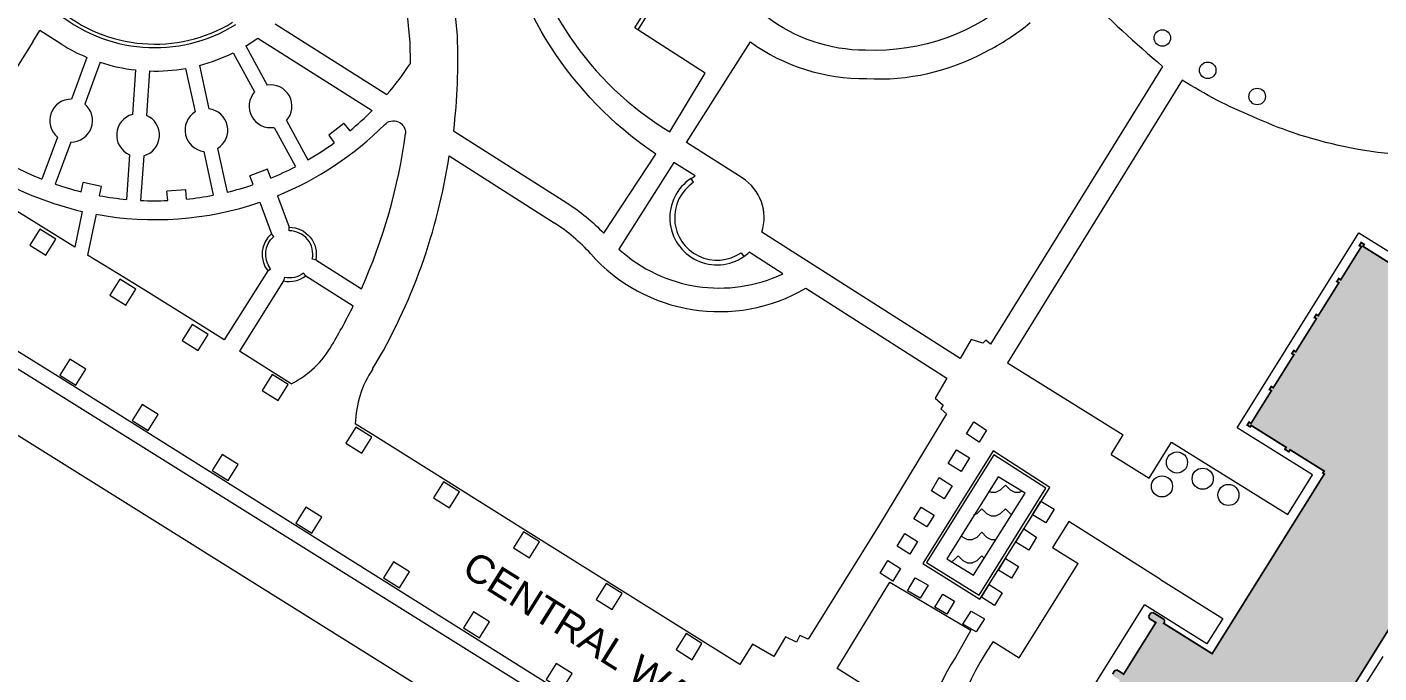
# Model space of a CAD drawing. Header units: feet. Extents: x 6763715 to 6770513, y 1886699 to 1891873.
# Drawn here: x 6766711 to 6767285, y 1889253 to 1889527 of the extents above; entities that cross this region are included whole.
import ezdxf

# ---------------------------------------------------------------- set-up
doc = ezdxf.new("R2010")
doc.units = ezdxf.units.FT
doc.header["$LTSCALE"] = 48
doc.header["$MEASUREMENT"] = 0
doc.linetypes.add('PHANTOM2', pattern=[1.25, 0.625, -0.125, 0.125, -0.125, 0.125, -0.125])
for name, color, linetype in [('C-BLDG', 7, 'Continuous'), ('C-ROAD-IDEN', 7, 'Continuous'), ('L-SITE-POOL', 150, 'Continuous')]:
    doc.layers.add(name, color=color, linetype=linetype)
for name, color, linetype, lineweight in [('C-BLDG-HTCH', 253, 'Continuous', 0), ('C-PROP', 7, 'PHANTOM2', 0), ('C-ROAD', 5, 'Continuous', 0), ('L-SITE-WALK', 6, 'Continuous', 0), ('L-SITE-WALL', 32, 'Continuous', 0)]:
    doc.layers.add(name, color=color, linetype=linetype, lineweight=lineweight)
doc.styles.get("Standard").update_dxf_attribs({"font": 'arial.ttf'})

msp = doc.modelspace()

# ---------------------------------------------------------------- hatches: boundary and pattern name
at = {"layer": 'C-BLDG-HTCH'}
h = msp.add_hatch(color=256, dxfattribs=at)
edge = h.paths.add_edge_path()
edge.add_line((6767274.32, 1889190.99), (6767273.26, 1889189.29))
edge.add_arc((6767272.99, 1889188.87), 0.5, 58, 148)
edge.add_line((6767272.57, 1889189.14), (6767269.6, 1889190.99))
edge.add_line((6767269.6, 1889190.99), (6767255.95, 1889169.15))
edge.add_line((6767255.95, 1889169.15), (6767258.92, 1889167.3))
edge.add_arc((6767259.35, 1889167.03), 0.5, 148, 238)
edge.add_line((6767259.08, 1889166.61), (6767258.02, 1889164.91))
edge.add_arc((6767257.76, 1889164.49), 0.5, 58, 148)
edge.add_line((6767257.33, 1889164.75), (6767254.36, 1889166.61))
edge.add_line((6767254.36, 1889166.61), (6767240.72, 1889144.77))
edge.add_line((6767240.72, 1889144.77), (6767243.69, 1889142.92))
edge.add_arc((6767244.11, 1889142.65), 0.5, 148, 238)
edge.add_line((6767243.85, 1889142.23), (6767242.79, 1889140.53))
edge.add_arc((6767242.52, 1889140.11), 0.5, 58, 148)
edge.add_line((6767242.1, 1889140.37), (6767239.13, 1889142.23))
edge.add_line((6767239.13, 1889142.23), (6767225.48, 1889120.39))
edge.add_line((6767225.48, 1889120.39), (6767228.45, 1889118.54))
edge.add_arc((6767228.88, 1889118.27), 0.5, 148, 238)
edge.add_line((6767228.61, 1889117.85), (6767227.55, 1889116.15))
edge.add_arc((6767227.29, 1889115.73), 0.5, 58, 148)
edge.add_line((6767226.86, 1889115.99), (6767221.77, 1889119.17))
edge.add_arc((6767221.35, 1889119.44), 0.5, 328, 418)
edge.add_line((6767221.62, 1889119.86), (6767222.15, 1889120.71))
edge.add_line((6767222.15, 1889120.71), (6767132.25, 1889176.88))
edge.add_line((6767132.25, 1889176.88), (6767131.72, 1889176.03))
edge.add_arc((6767131.46, 1889175.61), 0.5, 58, 148)
edge.add_line((6767131.03, 1889175.87), (6767125.95, 1889179.05))
edge.add_arc((6767125.52, 1889179.32), 0.5, 328, 418)
edge.add_line((6767125.79, 1889179.74), (6767126.85, 1889181.44))
edge.add_arc((6767127.11, 1889181.86), 0.5, 238, 328)
edge.add_line((6767127.53, 1889181.6), (6767130.5, 1889179.74))
edge.add_line((6767130.5, 1889179.74), (6767144.15, 1889201.58))
edge.add_line((6767144.15, 1889201.58), (6767141.18, 1889203.43))
edge.add_arc((6767140.76, 1889203.7), 0.5, 328, 418)
edge.add_line((6767141.02, 1889204.12), (6767142.08, 1889205.82))
edge.add_arc((6767142.35, 1889206.24), 0.5, 238, 328)
edge.add_line((6767142.77, 1889205.98), (6767145.74, 1889204.12))
edge.add_line((6767145.74, 1889204.12), (6767159.38, 1889225.96))
edge.add_line((6767159.38, 1889225.96), (6767156.42, 1889227.81))
edge.add_arc((6767155.99, 1889228.08), 0.5, 328, 418)
edge.add_line((6767156.26, 1889228.5), (6767157.32, 1889230.2))
edge.add_arc((6767157.58, 1889230.62), 0.5, 238, 328)
edge.add_line((6767158.01, 1889230.36), (6767160.97, 1889228.5))
edge.add_line((6767160.97, 1889228.5), (6767174.62, 1889250.34))
edge.add_line((6767174.62, 1889250.34), (6767171.65, 1889252.2))
edge.add_arc((6767171.23, 1889252.46), 0.5, 328, 418)
edge.add_line((6767171.49, 1889252.89), (6767172.55, 1889254.58))
edge.add_arc((6767172.82, 1889255.01), 0.5, 238, 328)
edge.add_line((6767173.24, 1889254.74), (6767176.21, 1889252.89))
edge.add_line((6767176.21, 1889252.89), (6767189.85, 1889274.72))
edge.add_line((6767189.85, 1889274.72), (6767186.89, 1889276.58))
edge.add_arc((6767186.46, 1889276.84), 0.5, 328, 418)
edge.add_line((6767186.73, 1889277.27), (6767187.79, 1889278.96))
edge.add_arc((6767188.05, 1889279.39), 0.5, 238, 328)
edge.add_line((6767188.48, 1889279.12), (6767193.56, 1889275.94))
edge.add_arc((6767193.99, 1889275.68), 0.5, 148, 238)
edge.add_line((6767193.72, 1889275.25), (6767193.19, 1889274.41))
edge.add_line((6767193.19, 1889274.41), (6767213.76, 1889261.55))
edge.add_line((6767213.76, 1889261.55), (6767261.36, 1889337.74))
edge.add_line((6767261.36, 1889337.74), (6767260.73, 1889338.14))
edge.add_line((6767260.73, 1889338.14), (6767261.26, 1889338.98))
edge.add_line((6767261.26, 1889338.98), (6767246.84, 1889347.99))
edge.add_line((6767246.84, 1889347.99), (6767246.31, 1889347.14))
edge.add_line((6767246.31, 1889347.14), (6767244.61, 1889348.2))
edge.add_line((6767244.61, 1889348.2), (6767245.14, 1889349.05))
edge.add_line((6767245.14, 1889349.05), (6767230.3, 1889358.33))
edge.add_line((6767230.3, 1889358.33), (6767229.91, 1889357.69))
edge.add_line((6767229.91, 1889357.69), (6767228.63, 1889358.48))
edge.add_line((6767228.63, 1889358.48), (6767229.43, 1889359.76))
edge.add_line((6767229.43, 1889359.76), (6767230.28, 1889359.23))
edge.add_line((6767230.28, 1889359.23), (6767238.89, 1889373.01))
edge.add_line((6767238.89, 1889373.01), (6767238.04, 1889373.54))
edge.add_line((6767238.04, 1889373.54), (6767238.83, 1889374.81))
edge.add_line((6767238.83, 1889374.81), (6767239.68, 1889374.28))
edge.add_line((6767239.68, 1889374.28), (6767248.43, 1889388.27))
edge.add_line((6767248.43, 1889388.27), (6767247.58, 1889388.8))
edge.add_line((6767247.58, 1889388.8), (6767248.37, 1889390.07))
edge.add_line((6767248.37, 1889390.07), (6767249.22, 1889389.54))
edge.add_line((6767249.22, 1889389.54), (6767257.96, 1889403.54))
edge.add_line((6767257.96, 1889403.54), (6767257.12, 1889404.07))
edge.add_line((6767257.12, 1889404.07), (6767257.91, 1889405.34))
edge.add_line((6767257.91, 1889405.34), (6767258.76, 1889404.81))
edge.add_line((6767258.76, 1889404.81), (6767267.5, 1889418.8))
edge.add_line((6767267.5, 1889418.8), (6767266.65, 1889419.33))
edge.add_line((6767266.65, 1889419.33), (6767267.45, 1889420.6))
edge.add_line((6767267.45, 1889420.6), (6767268.3, 1889420.07))
edge.add_line((6767268.3, 1889420.07), (6767277.04, 1889434.07))
edge.add_line((6767277.04, 1889434.07), (6767276.19, 1889434.6))
edge.add_line((6767276.19, 1889434.6), (6767276.99, 1889435.87))
edge.add_line((6767276.99, 1889435.87), (6767278.26, 1889435.07))
edge.add_line((6767278.26, 1889435.07), (6767277.73, 1889434.23))
edge.add_line((6767277.73, 1889434.23), (6767292.78, 1889424.82))
edge.add_line((6767292.78, 1889424.82), (6767293.31, 1889425.67))
edge.add_line((6767293.31, 1889425.67), (6767294.59, 1889424.87))
edge.add_line((6767294.59, 1889424.87), (6767294.06, 1889424.02))
edge.add_line((6767294.06, 1889424.02), (6767308.9, 1889414.75))
edge.add_line((6767308.9, 1889414.75), (6767309.43, 1889415.6))
edge.add_line((6767309.43, 1889415.6), (6767310.7, 1889414.8))
edge.add_line((6767310.7, 1889414.8), (6767310.17, 1889413.96))
edge.add_line((6767310.17, 1889413.96), (6767325.01, 1889404.68))
edge.add_line((6767325.01, 1889404.68), (6767325.54, 1889405.53))
edge.add_line((6767325.54, 1889405.53), (6767326.81, 1889404.74))
edge.add_line((6767326.81, 1889404.74), (6767326.28, 1889403.89))
edge.add_line((6767326.28, 1889403.89), (6767341.12, 1889394.61))
edge.add_line((6767341.12, 1889394.61), (6767341.65, 1889395.46))
edge.add_line((6767341.65, 1889395.46), (6767342.92, 1889394.67))
edge.add_line((6767342.92, 1889394.67), (6767342.39, 1889393.82))
edge.add_line((6767342.39, 1889393.82), (6767357.23, 1889384.55))
edge.add_line((6767357.23, 1889384.55), (6767357.76, 1889385.39))
edge.add_line((6767357.76, 1889385.39), (6767359.04, 1889384.6))
edge.add_line((6767359.04, 1889384.6), (6767358.51, 1889383.75))
edge.add_line((6767358.51, 1889383.75), (6767373.35, 1889374.48))
edge.add_line((6767373.35, 1889374.48), (6767373.88, 1889375.33))
edge.add_line((6767373.88, 1889375.33), (6767375.15, 1889374.53))
edge.add_line((6767375.15, 1889374.53), (6767374.62, 1889373.68))
edge.add_line((6767374.62, 1889373.68), (6767389.67, 1889364.28))
edge.add_line((6767389.67, 1889364.28), (6767390.2, 1889365.12))
edge.add_line((6767390.2, 1889365.12), (6767391.47, 1889364.33))
edge.add_line((6767391.47, 1889364.33), (6767390.68, 1889363.06))
edge.add_line((6767390.68, 1889363.06), (6767389.83, 1889363.59))
edge.add_line((6767389.83, 1889363.59), (6767381.18, 1889349.74))
edge.add_line((6767381.18, 1889349.74), (6767382.02, 1889349.21))
edge.add_line((6767382.02, 1889349.21), (6767381.14, 1889347.79))
edge.add_line((6767381.14, 1889347.79), (6767380.29, 1889348.32))
edge.add_line((6767380.29, 1889348.32), (6767371.59, 1889334.4))
edge.add_line((6767371.59, 1889334.4), (6767372.44, 1889333.87))
edge.add_line((6767372.44, 1889333.87), (6767371.56, 1889332.46))
edge.add_line((6767371.56, 1889332.46), (6767370.71, 1889332.99))
edge.add_line((6767370.71, 1889332.99), (6767362.06, 1889319.14))
edge.add_line((6767362.06, 1889319.14), (6767362.9, 1889318.61))
edge.add_line((6767362.9, 1889318.61), (6767362.02, 1889317.19))
edge.add_line((6767362.02, 1889317.19), (6767361.17, 1889317.72))
edge.add_line((6767361.17, 1889317.72), (6767352.52, 1889303.87))
edge.add_line((6767352.52, 1889303.87), (6767353.36, 1889303.34))
edge.add_line((6767353.36, 1889303.34), (6767352.48, 1889301.93))
edge.add_line((6767352.48, 1889301.93), (6767351.63, 1889302.46))
edge.add_line((6767351.63, 1889302.46), (6767342.93, 1889288.53))
edge.add_line((6767342.93, 1889288.53), (6767343.78, 1889288))
edge.add_line((6767343.78, 1889288), (6767342.99, 1889286.73))
edge.add_line((6767342.99, 1889286.73), (6767341.72, 1889287.53))
edge.add_line((6767341.72, 1889287.53), (6767342.24, 1889288.38))
edge.add_line((6767342.24, 1889288.38), (6767327.4, 1889297.65))
edge.add_line((6767327.4, 1889297.65), (6767326.87, 1889296.8))
edge.add_line((6767326.87, 1889296.8), (6767325.18, 1889297.86))
edge.add_line((6767325.18, 1889297.86), (6767325.71, 1889298.71))
edge.add_line((6767325.71, 1889298.71), (6767312.56, 1889306.92))
edge.add_line((6767312.56, 1889306.92), (6767312.03, 1889306.07))
edge.add_line((6767312.03, 1889306.07), (6767310.62, 1889306.96))
edge.add_line((6767310.62, 1889306.96), (6767263.02, 1889230.78))
edge.add_line((6767263.02, 1889230.78), (6767283.09, 1889218.23))
edge.add_line((6767283.09, 1889218.23), (6767283.62, 1889219.08))
edge.add_arc((6767283.88, 1889219.51), 0.5, 238, 328)
edge.add_line((6767284.3, 1889219.24), (6767289.39, 1889216.06))
edge.add_arc((6767289.82, 1889215.8), 0.5, 148, 238)
edge.add_line((6767289.55, 1889215.37), (6767288.49, 1889213.68))
edge.add_arc((6767288.23, 1889213.25), 0.5, 58, 148)
edge.add_line((6767287.8, 1889213.52), (6767284.84, 1889215.37))
edge.add_line((6767284.84, 1889215.37), (6767271.19, 1889193.53))
edge.add_line((6767271.19, 1889193.53), (6767274.16, 1889191.68))
edge.add_arc((6767274.58, 1889191.42), 0.5, 148, 238)
at = {"layer": 'L-SITE-POOL', "lineweight": 0}
h = msp.add_hatch(dxfattribs=at)
h.set_pattern_fill('SITEWORK_WATER', color=256, scale=10, style=0, pattern_type=2)
h.set_pattern_definition([(0, (-9e-11, 0), (0, 10), [2, -8]), (45, (4, 1), (9e-16, 10), [2.828427125, -11.3137085]), (135, (8, 1), (-10, 9e-16), [2.828427125, -11.3137085]), (26.5650512, (2, 0), (9.9999999978, 8.5e-09), [2.236, -20.12467977]), (333.4349488, (8, 1), (9.9999999978, -8.5e-09), [2.236, -20.12467977])])
h.paths.add_polyline_path([(6767134.18, 1889329.63), (6767122.9, 1889336.74), (6767101.19, 1889301.89), (6767112.46, 1889294.78)])

# ---------------------------------------------------------------- linework, layer by layer
at = {"layer": 'C-BLDG', "const_width": 0.75}
msp.add_lwpolyline([(6767171.49, 1889252.89), (6767172.55, 1889254.58, 0.414214), (6767173.24, 1889254.74), (6767176.21, 1889252.89), (6767189.85, 1889274.72), (6767186.89, 1889276.58, 0.414214), (6767186.73, 1889277.27), (6767187.79, 1889278.96, 0.414214), (6767188.48, 1889279.12), (6767193.56, 1889275.94, 0.414214), (6767193.72, 1889275.25), (6767193.19, 1889274.41), (6767213.76, 1889261.55), (6767261.36, 1889337.74), (6767260.73, 1889338.14), (6767261.26, 1889338.98), (6767246.84, 1889347.99), (6767246.31, 1889347.14), (6767244.61, 1889348.2), (6767245.14, 1889349.05), (6767230.3, 1889358.33), (6767229.91, 1889357.69), (6767228.63, 1889358.48), (6767229.43, 1889359.76), (6767230.28, 1889359.23), (6767238.89, 1889373.01), (6767238.04, 1889373.54), (6767238.83, 1889374.81), (6767239.68, 1889374.28), (6767248.43, 1889388.27), (6767247.58, 1889388.8), (6767248.37, 1889390.07), (6767249.22, 1889389.54), (6767257.96, 1889403.54), (6767257.12, 1889404.07), (6767257.91, 1889405.34), (6767258.76, 1889404.81), (6767267.5, 1889418.8), (6767266.65, 1889419.33), (6767267.45, 1889420.6), (6767268.3, 1889420.07), (6767277.04, 1889434.07), (6767276.19, 1889434.6), (6767276.99, 1889435.87), (6767278.26, 1889435.07), (6767277.73, 1889434.23), (6767292.78, 1889424.82)], format="xyb", dxfattribs=at)
msp.add_lwpolyline([(6767310.62, 1889306.96), (6767263.02, 1889230.78)], dxfattribs=at)
at = {"layer": 'C-PROP', "ltscale": 0.02, "const_width": 6, "elevation": -178.8}
msp.add_lwpolyline([(6769012.67, 1888295.37, 0.136105), (6767938.83, 1887977.76, -0.282387), (6765535.01, 1887963.21), (6765125.2, 1887960.53), (6765008.26, 1888061.18), (6763829.05, 1890965.33), (6763828.78, 1890985.96), (6763983.43, 1891051.43), (6764153.83, 1890819.55), (6764199.85, 1890842), (6764151.8, 1891122.84, -0.016472), (6764351.86, 1891197.56, -0.000343), (6765614.04, 1891619.04, -0.151573), (6766084.72, 1891639.02, -0.00004), (6767109.8, 1891365.37), (6767424.22, 1891242.17)], format="xyb", dxfattribs=at)
at = {"layer": 'C-ROAD'}
for points in [[(6766483.43, 1889349.39), (6766503.83, 1889336.64, 0.686955), (6766526.21, 1889353.48, -0.21342), (6766527.94, 1889365.6), (6766570.12, 1889432.46, -0.412824), (6766611.38, 1889441.9), (6766999.86, 1889199.41)], [(6766987.03, 1889179.12), (6766663.87, 1889380.84, 0.412824), (6766615.74, 1889369.83), (6766586.42, 1889323.35)]]:
    msp.add_lwpolyline(points, format="xyb", dxfattribs=at)
at = {"layer": 'L-SITE-POOL', "lineweight": 0}
msp.add_lwpolyline([(6767134.35, 1889329.61), (6767123, 1889336.59), (6767101.22, 1889301.83), (6767112.54, 1889294.79)], close=True, dxfattribs=at)
at = {"layer": 'L-SITE-WALK', "lineweight": 0}
for p, q in [((6766713.46, 1889520.97), (6766716.44, 1889525.69)), ((6766725.72, 1889519.84), (6766716.44, 1889525.69)), ((6766713.46, 1889520.97), (6766687.18, 1889479.29)), ((6766803.71, 1889519.17), (6766812.78, 1889502.58)), ((6767008.4, 1889506.05), (6767017.86, 1889520.88)), ((6766736.38, 1889514.34), (6766729.81, 1889496.6)), ((6766798.44, 1889516.3), (6766807.52, 1889499.69)), ((6766742, 1889512.26), (6766735.44, 1889494.52)), ((6766756.97, 1889509.02), (6766755.65, 1889490.14)), ((6766762.95, 1889508.59), (6766761.64, 1889489.73)), ((6766778.23, 1889509.69), (6766782.27, 1889491.2)), ((6766784.09, 1889510.96), (6766788.13, 1889492.49)), ((6767192.68, 1889510.53), (6767154.52, 1889448.88)), ((6766990.78, 1889478.26), (6767008.4, 1889506.05)), ((6766815.73, 1889484.67), (6766824.83, 1889468.02)), ((6766821, 1889487.54), (6766830.1, 1889470.89)), ((6766845.33, 1889486.29), (6766838.96, 1889481.37)), ((6766845.33, 1889486.29), (6766847.87, 1889483.2)), ((6766723.86, 1889480.54), (6766717.27, 1889462.74)), ((6766729.49, 1889478.45), (6766722.9, 1889460.65)), ((6766838.96, 1889481.37), (6766841.3, 1889478.13)), ((6766754.46, 1889473.05), (6766753.14, 1889454.12)), ((6766760.44, 1889472.64), (6766759.12, 1889453.7)), ((6766785.92, 1889474.47), (6766789.98, 1889455.93)), ((6766791.79, 1889475.74), (6766795.84, 1889457.21)), ((6766890.05, 1889472.63), (6766934.57, 1889444.25)), ((6766977.75, 1889473.27), (6766976.67, 1889474.05)), ((6767014.41, 1889463.24), (6766990.78, 1889478.26)), ((6766812.99, 1889466.95), (6766805.49, 1889464.15)), ((6766814.38, 1889463.2), (6766812.99, 1889466.95)), ((6766985.41, 1889469.82), (6766962.07, 1889433.1)), ((6766994.42, 1889464.09), (6766985.41, 1889469.82)), ((6766733.93, 1889457.39), (6766734.77, 1889461.3)), ((6766742.59, 1889459.61), (6766734.77, 1889461.3)), ((6766806.89, 1889460.41), (6766805.49, 1889464.15)), ((6766741.75, 1889455.7), (6766742.59, 1889459.61)), ((6766778.31, 1889458.23), (6766770.33, 1889457.65)), ((6766770.62, 1889453.67), (6766770.33, 1889457.65)), ((6766778.6, 1889454.24), (6766778.31, 1889458.23)), ((6766734.33, 1889449.07), (6766731.2, 1889433.88)), ((6766740.21, 1889447.85), (6766736.63, 1889430.52)), ((6767154.52, 1889448.88), (6767119.77, 1889392.81)), ((6767106.79, 1889386.75), (6767022.7, 1889440.19)), ((6766833.44, 1889428.46), (6766852.78, 1889416.26)), ((6767031.66, 1889422.65), (6767017.34, 1889431.75)), ((6766813.05, 1889423.84), (6766794.59, 1889394.57)), ((6766829.17, 1889421.69), (6766849.35, 1889408.97)), ((6766819.82, 1889419.57), (6766801.03, 1889389.76)), ((6767041.38, 1889416.48), (6767101.21, 1889378.4)), ((6766690.16, 1889400.29), (6766723.01, 1889379.85)), ((6767111.49, 1889394.74), (6767106.79, 1889386.75)), ((6767116.53, 1889393.12), (6767111.49, 1889394.74)), ((6767117.76, 1889394.41), (6767116.53, 1889393.12)), ((6767119.77, 1889392.81), (6767117.76, 1889394.41)), ((6766723.01, 1889379.85), (6766798.23, 1889332.67)), ((6767101.21, 1889378.4), (6767096.23, 1889369.91)), ((6767096.23, 1889369.91), (6767099.63, 1889366.86)), ((6767099.63, 1889366.86), (6767098.59, 1889365.35)), ((6767098.59, 1889365.35), (6767101.06, 1889363.28)), ((6766858.66, 1889353.71), (6766850.18, 1889359.01)), ((6767101.06, 1889363.28), (6767072.56, 1889316.25)), ((6767109.46, 1889354.7), (6767112.6, 1889359.81)), ((6767112.6, 1889359.81), (6767118.06, 1889356.37)), ((6766895.84, 1889330.45), (6766858.66, 1889353.71)), ((6767114.92, 1889351.26), (6767109.46, 1889354.7)), ((6767118.06, 1889356.37), (6767114.92, 1889351.26)), ((6767101.7, 1889342.19), (6767105.26, 1889347.9)), ((6767105.26, 1889347.9), (6767110.83, 1889344.52)), ((6767187.07, 1889335.95), (6767196.57, 1889351.23)), ((6767107.28, 1889338.81), (6767101.7, 1889342.19)), ((6767110.83, 1889344.52), (6767107.28, 1889338.81)), ((6767094.63, 1889330.64), (6767098, 1889336.23)), ((6767098, 1889336.23), (6767103.41, 1889332.73)), ((6766798.23, 1889332.67), (6766836.99, 1889308.36)), ((6766921.28, 1889314.54), (6766895.84, 1889330.45)), ((6767100.04, 1889327.13), (6767094.63, 1889330.64)), ((6767103.41, 1889332.73), (6767100.04, 1889327.13)), ((6767087.22, 1889318.74), (6767090.26, 1889323.69)), ((6767090.26, 1889323.69), (6767095.75, 1889320.3)), ((6767137.58, 1889320.43), (6767141.13, 1889326.14)), ((6767141.13, 1889326.14), (6767146.71, 1889322.76)), ((6767092.71, 1889315.35), (6767087.22, 1889318.74)), ((6767095.75, 1889320.3), (6767092.71, 1889315.35)), ((6767143.15, 1889317.05), (6767137.58, 1889320.43)), ((6767146.71, 1889322.76), (6767143.15, 1889317.05)), ((6766964.78, 1889287.33), (6766921.28, 1889314.54)), ((6767072.56, 1889316.25), (6767042.33, 1889267.72)), ((6767080.09, 1889307.2), (6767083.34, 1889312.57)), ((6767083.34, 1889312.57), (6767088.79, 1889309.15)), ((6767130.5, 1889308.88), (6767133.88, 1889314.48)), ((6767133.88, 1889314.48), (6767139.29, 1889310.98)), ((6766836.99, 1889308.36), (6767003.08, 1889204.37)), ((6767085.55, 1889303.78), (6767080.09, 1889307.2)), ((6767088.79, 1889309.15), (6767085.55, 1889303.78)), ((6767135.91, 1889305.38), (6767130.5, 1889308.88)), ((6767139.29, 1889310.98), (6767135.91, 1889305.38)), ((6767072.86, 1889295.67), (6767076.11, 1889301.04)), ((6767076.11, 1889301.04), (6767081.56, 1889297.62)), ((6767123.1, 1889296.99), (6767126.14, 1889301.94)), ((6767126.14, 1889301.94), (6767131.62, 1889298.55)), ((6767078.32, 1889292.25), (6767072.86, 1889295.67)), ((6767081.56, 1889297.62), (6767078.32, 1889292.25)), ((6767128.59, 1889293.59), (6767123.1, 1889296.99)), ((6767131.62, 1889298.55), (6767128.59, 1889293.59)), ((6767131.9, 1889259.77), (6767156.91, 1889299.81)), ((6767084.45, 1889288.22), (6767087.79, 1889293.74)), ((6767087.79, 1889293.74), (6767093.21, 1889290.58)), ((6767093.21, 1889290.58), (6767089.88, 1889285.07)), ((6767115.96, 1889285.45), (6767119.21, 1889290.82)), ((6767119.21, 1889290.82), (6767124.67, 1889287.39)), ((6767013.33, 1889256.95), (6766964.78, 1889287.33)), ((6767089.88, 1889285.07), (6767084.45, 1889288.22)), ((6767096.14, 1889281.25), (6767099.44, 1889286.79)), ((6767099.44, 1889286.79), (6767104.44, 1889283.84)), ((6767104.44, 1889283.84), (6767101.14, 1889278.29)), ((6767121.42, 1889282.02), (6767115.96, 1889285.45)), ((6767124.67, 1889287.39), (6767121.42, 1889282.02)), ((6767101.14, 1889278.29), (6767096.14, 1889281.25)), ((6767108.04, 1889274.12), (6767111.46, 1889279.58)), ((6767111.46, 1889279.58), (6767117.11, 1889276.3)), ((6767113.69, 1889270.84), (6767108.04, 1889274.12)), ((6767117.11, 1889276.3), (6767113.69, 1889270.84)), ((6767032.76, 1889268.71), (6767027.74, 1889260.35)), ((6767037.38, 1889266.46), (6767032.76, 1889268.71)), ((6767038.81, 1889269.31), (6767037.38, 1889266.46)), ((6767042.33, 1889267.72), (6767038.81, 1889269.31)), ((6767018.71, 1889265.52), (6767013.33, 1889256.95)), ((6767027.74, 1889260.35), (6767018.71, 1889265.52)), ((6767276.12, 1889244.2), (6767286.24, 1889260.39))]:
    msp.add_line(p, q, dxfattribs=at)
for points in [[(6766873.58, 1889511.72, 0.010988), (6766873.41, 1889522.07), (6766866.42, 1889593, -0.173523), (6766908.47, 1889760.83)], [(6766950.49, 1889716.3, -0.003854), (6766922.56, 1889745.82, 0.168471), (6766886.33, 1889594.96), (6766893.37, 1889523.45, -0.039464), (6766891.83, 1889483.19), (6766891.83, 1889483.19), (6766939.94, 1889452.69)], [(6766951.57, 1889682.91), (6766951.57, 1889682.91), (6766946.29, 1889686.28), (6766961.22, 1889710.08), (6766958.99, 1889711.48), (6766938.38, 1889677.78, 0.140482), (6766917.49, 1889613.29, 0.061314), (6766919.77, 1889577.53, 0.221309), (6766983.61, 1889482.81), (6766998.62, 1889507.69), (6766970.12, 1889526.02)], [(6766939.94, 1889452.69, -0.060754), (6766955.64, 1889439.76), (6766977.75, 1889473.27), (6766976.67, 1889474.05, -0.200626), (6766910.32, 1889576.86, -0.103199), (6766911.97, 1889640.27, -0.082372), (6766925.3, 1889674.41), (6766936.14, 1889692.16)], [(6767118.77, 1889554.71), (6767131.04, 1889540.71, -0.198113), (6767066.59, 1889517.36, -0.16235), (6767024.75, 1889531.49), (6767034.27, 1889546.91)], [(6767196.57, 1889351.23), (6767245.89, 1889320.56), (6767256.38, 1889337.31), (6767224.37, 1889357.32), (6767276.03, 1889440), (6767306.94, 1889420.69), (6767325.29, 1889443.09), (6767318.98, 1889448.43), (6767307.88, 1889457.32), (6767299.4, 1889465.1), (6767294.7, 1889470.3), (6767292.51, 1889473.12, -0.058631), (6767248.3, 1889482.3, -0.023325), (6767231.19, 1889489.15, -0.047476), (6767201.07, 1889504.75), (6767126.97, 1889384.85), (6767176.01, 1889354.35)], [(6766862.68, 1889485.84, -0.696863), (6766871.54, 1889482.08, -1.087945)], [(6766852.78, 1889416.26, 0.073008), (6766871.54, 1889482.08)], [(6766992.65, 1889463.04, -0.025822), (6766994.42, 1889464.09, -7.843002)], [(6767015.03, 1889429.9, 0.037065), (6767017.34, 1889431.75, 0.086856)], [(6766840.33, 1889392.37, 0.020055), (6766849.35, 1889408.97, 0.020055)], [(6767120.82, 1889266.7), (6767119.71, 1889264.96, 0.160291), (6767101.51, 1889203.18), (6767110.76, 1889196.94), (6767125.96, 1889187.57), (6767185.09, 1889282.2)]]:
    msp.add_lwpolyline(points, format="xyb", dxfattribs=at)
for points in [[(6766816.17, 1889528.5), (6766863.61, 1889498.58)], [(6766808.8, 1889522.5), (6766857.39, 1889491.86)], [(6766731.2, 1889433.88), (6766678.93, 1889466.2), (6766678.93, 1889466.2)], [(6766817.18, 1889455.7), (6766822.17, 1889442.33)], [(6766809.68, 1889452.91), (6766814.67, 1889439.53)], [(6766743.11, 1889426.52), (6766736.63, 1889430.52)], [(6766760.26, 1889416.02), (6766749.63, 1889422.53), (6766743.11, 1889426.52)], [(6766794.59, 1889394.57), (6766784.66, 1889400.81), (6766760.26, 1889416.02)], [(6766823.05, 1889375.98), (6766801.03, 1889389.76)], [(6767170.85, 1889346.04), (6767176.01, 1889354.35)], [(6767170.85, 1889346.04), (6767187.07, 1889335.95)], [(6767191.87, 1889293.05), (6767152.92, 1889317.61), (6767146, 1889306.63)], [(6767146, 1889306.63), (6767156.91, 1889299.81)], [(6767191.87, 1889293.05), (6767218.32, 1889276.52), (6767211.54, 1889265.67), (6767185.09, 1889282.2)], [(6767120.82, 1889266.7), (6767131.9, 1889259.77)]]:
    msp.add_lwpolyline(points, dxfattribs=at)
for points in [[(6766716.43, 1889441.49), (6766712.19, 1889434.71), (6766718.97, 1889430.46), (6766723.22, 1889437.25)], [(6766750.35, 1889420.28), (6766746.1, 1889413.5), (6766752.89, 1889409.25), (6766757.13, 1889416.04)], [(6766780.98, 1889401.12), (6766776.74, 1889394.33), (6766783.52, 1889390.09), (6766787.76, 1889396.87)], [(6766729.13, 1889386.36), (6766724.89, 1889379.58), (6766731.67, 1889375.34), (6766735.91, 1889382.12)], [(6766814.89, 1889379.9), (6766810.65, 1889373.12), (6766817.43, 1889368.88), (6766821.68, 1889375.66)], [(6766759.77, 1889367.2), (6766755.52, 1889360.42), (6766762.31, 1889356.18), (6766766.55, 1889362.96)], [(6766850.5, 1889357.63), (6766846.25, 1889350.85), (6766853.04, 1889346.61), (6766857.28, 1889353.39)], [(6766793.68, 1889345.99), (6766789.44, 1889339.21), (6766796.22, 1889334.96), (6766800.46, 1889341.75)], [(6766887.68, 1889334.37), (6766883.44, 1889327.59), (6766890.22, 1889323.35), (6766894.47, 1889330.13)], [(6766829.28, 1889323.72), (6766825.04, 1889316.94), (6766831.82, 1889312.7), (6766836.07, 1889319.48)], [(6766921.6, 1889313.16), (6766917.35, 1889306.38), (6766924.14, 1889302.13), (6766928.38, 1889308.92)], [(6766866.47, 1889300.46), (6766862.23, 1889293.68), (6766869.01, 1889289.43), (6766873.25, 1889296.22)], [(6766956.62, 1889291.25), (6766952.37, 1889284.47), (6766959.16, 1889280.23), (6766963.4, 1889287.01)], [(6766900.38, 1889279.25), (6766896.14, 1889272.46), (6766902.92, 1889268.22), (6766907.16, 1889275)], [(6766990.53, 1889270.04), (6766986.29, 1889263.26), (6766993.07, 1889259.01), (6766997.31, 1889265.8)], [(6766935.4, 1889257.34), (6766931.16, 1889250.56), (6766937.94, 1889246.31), (6766942.19, 1889253.1)]]:
    msp.add_lwpolyline(points, close=True, dxfattribs=at)
msp.add_lwpolyline([(6767111.33, 1889271.54), (6767104.89, 1889259.88, 0.162479), (6767090.72, 1889209.08), (6767067.69, 1889222.91), (6767072.91, 1889231.81), (6767064.52, 1889237.5), (6767069.5, 1889245.9), (6767054.72, 1889255.28), (6767077, 1889291.82)], format="xyb", close=True, dxfattribs=at)
for centre, radius in [((6767192.63, 1889522.56), 3.51), ((6767211.87, 1889508.87), 3.51), ((6767232.86, 1889497.77), 3.51), ((6767198.82, 1889342.62), 4.48), ((6767192.45, 1889332.46), 4.48), ((6767209.74, 1889335.73), 4.48), ((6767220.66, 1889328.84), 4.48)]:
    msp.add_circle(centre, radius, dxfattribs=at)
for centre, radius, start, end in [((6767627.13, 1890017.2), 667.43, 225.4653, 229.3881), ((6767071.96, 1889607.33), 101.46, 296.73079, 309.55083), ((6766765.26, 1889583.5), 74.95, 238.15917, 247.33617), ((6766765.26, 1889583.5), 74.95, 300.8698, 305.52129), ((6767066.15, 1889588), 82.68, 234.26314, 270.67229), ((6766765.26, 1889583.5), 74.95, 284.55215, 296.28166), ((6767072.2, 1889600.31), 95.12, 266.93928, 298.50523), ((6766765.26, 1889583.5), 74.95, 251.9243, 263.64893), ((6766765.26, 1889583.5), 74.95, 268.23707, 279.96402), ((6766765.26, 1889583.5), 129.95, 319.191, 326.46644), ((6766814.27, 1889493.63), 9.08, 317.81158, 99.49497), ((6766729.65, 1889487.53), 9.08, 88.98552, 230.38176), ((6766814.27, 1889493.63), 9.08, 138.09886, 279.2077), ((6766729.65, 1889487.53), 9.08, 268.98552, 50.38176), ((6766758.05, 1889481.39), 9.08, 105.31197, 246.70821), ((6766787.05, 1889483.48), 9.08, 121.77496, 262.89193), ((6766787.05, 1889483.48), 9.08, 301.49582, 83.17108), ((6766765.26, 1889583.5), 129.95, 309.47626, 315.15314), ((6766758.05, 1889481.39), 9.08, 285.31197, 66.70821), ((6766765.26, 1889583.5), 137.95, 292.1109, 314.92713), ((6766765.26, 1889583.5), 129.95, 299.93145, 305.81785), ((6766645.78, 1889509.36), 247.01, 329.03523, 351.44876), ((6766765.26, 1889583.5), 129.95, 242.36966, 248.32999), ((6766765.26, 1889583.5), 129.95, 292.21323, 297.2857), ((6766765.26, 1889583.5), 137.95, 240.51945, 257.04608), ((6767003.68, 1889446.36), 20, 342.038, 57.56183), ((6766765.26, 1889583.5), 129.95, 250.97572, 256.04817), ((6766765.26, 1889583.5), 129.95, 259.57605, 264.64855), ((6766765.26, 1889583.5), 129.95, 275.89464, 280.96713), ((6766765.26, 1889583.5), 129.95, 283.61287, 288.68534), ((6766765.26, 1889583.5), 137.95, 259.53835, 288.78766), ((6766765.26, 1889583.5), 129.95, 267.29428, 272.36675), ((6766894.8, 1889381.85), 74, 41.65626, 57.49303), ((6767004.63, 1889479.55), 63, 227.50688, 295.41049), ((6767004.63, 1889479.55), 73, 221.65626, 300.22228), ((6766804.57, 1889412.76), 41.16, 296.68307, 330.31207), ((6766894.79, 1889357.6), 44.63, 146.45881, 178.1932)]:
    msp.add_arc(centre, radius, start, end, dxfattribs=at)
at = {"layer": 'L-SITE-WALL'}
for p, q in [((6766993.75, 1889461.37), (6766992.65, 1889463.04)), ((6767013.9, 1889431.54), (6767015.03, 1889429.9))]:
    msp.add_line(p, q, dxfattribs=at)
at = {"layer": 'L-SITE-WALL', "lineweight": 0}
msp.add_lwpolyline([(6766997.36, 1889570.11), (6766970.13, 1889526.05), (6766968.86, 1889526.84), (6766996.08, 1889570.9)], dxfattribs=at)
for points in [[(6766814.24, 1889424.75, -0.396961), (6766815.65, 1889438.4), (6766814.67, 1889439.53, 0.396961), (6766813.05, 1889423.84), (6766814.24, 1889424.75)], [(6766822.17, 1889442.33, -0.476857), (6766833.44, 1889428.46), (6766831.97, 1889428.77, 0.476857), (6766822.17, 1889440.83), (6766822.17, 1889442.33)], [(6766819.82, 1889419.57, 0.218452), (6766829.17, 1889421.69), (6766828.26, 1889422.88, -0.218452), (6766820.13, 1889421.04), (6766819.82, 1889419.57)]]:
    msp.add_lwpolyline(points, format="xyb", dxfattribs=at)
at = {"layer": 'L-SITE-WALL'}
for points in [[(6767144.83, 1889332.05), (6767120.8, 1889347.48), (6767091, 1889299.83), (6767115.25, 1889284.73)], [(6767143.23, 1889331.7), (6767121.16, 1889345.86), (6767092.6, 1889300.2), (6767114.88, 1889286.33)]]:
    msp.add_lwpolyline(points, close=True, dxfattribs=at)
for centre, radius, start, end in [((6766765.17, 1889583.46), 65, 228.93021, 301.97085), ((6766765.17, 1889583.46), 63.5, 229.25242, 301.31498), ((6767003.68, 1889446.36), 20, 123.48036, 304.59446), ((6767003.68, 1889446.36), 18, 123.48059, 304.59423)]:
    msp.add_arc(centre, radius, start, end, dxfattribs=at)

# ---------------------------------------------------------------- texts
at = {"layer": 'C-ROAD-IDEN'}
msp.add_text('CENTRAL WALK', height=12, rotation=328, dxfattribs=at).set_placement((6766894.75, 1889295.5, -1523))

doc.saveas('drawing.dxf')
